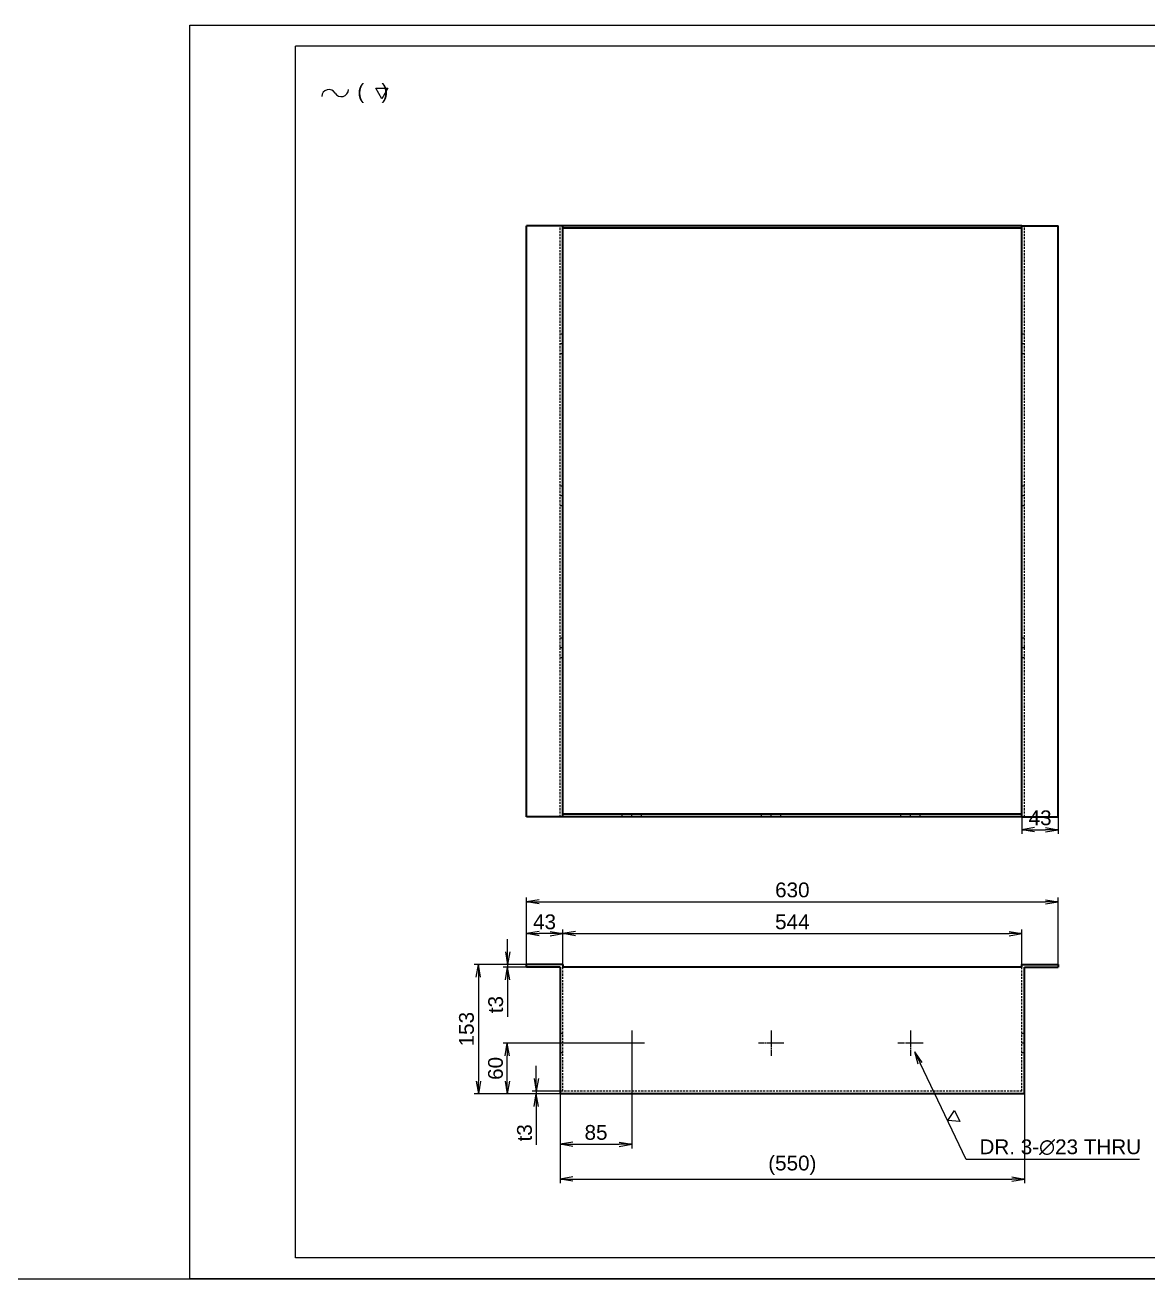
# Model space of a CAD drawing. Header units: millimetres. Extents: x -1727 to 307751, y -105919 to 6637.
# Drawn here: x 6554 to 7884, y -21091 to -19606 of the extents above; entities that cross this region are included whole.
import ezdxf

# ---------------------------------------------------------------- set-up
doc = ezdxf.new("R2010")
doc.units = ezdxf.units.MM
doc.linetypes.add('CENTER-HOKUTO', pattern=[23, 20, -1, 1, -1])
doc.linetypes.add('HIDDEN-HOKUTO', pattern=[3.8, 2.5, -1.3])
doc.layers.add('A3', color=7, linetype='Continuous', plot=False)
for name, color, linetype in [('AM_7', 2, 'CENTER-HOKUTO'), ('AM_HID', 1, 'HIDDEN-HOKUTO'), ('AM_VIS', 7, 'Continuous'), ('TITLE_FRAME', 7, 'Continuous'), ('WORD_DIM', 253, 'Continuous')]:
    doc.layers.add(name, color=color, linetype=linetype)
doc.styles.get("Standard").update_dxf_attribs({"font": 'arial.ttf'})
doc.dimstyles.new('1-5', dxfattribs={"dimscale": 5, "dimtxt": 3.5, "dimasz": 3, "dimexe": 1, "dimexo": 0, "dimgap": 1, "dimtad": 3, "dimdsep": 46, "dimtxsty": 'Standard', "dimblk1": 'OPEN', "dimblk2": 'OPEN', "dimsah": 1, "dimcen": 0, "dimclrd": 256, "dimclre": 256, "dimclrt": 3, "dimadec": 0, "dimazin": 0, "dimtfac": 1, "dimtmove": 0, "dimatfit": 3, "dimldrblk": 'OPEN', "dimfxl": 0, "dimtolj": 1, "dimtzin": 0, "dimarcsym": 0})
doc.dimstyles.new('STANDARD1-5', dxfattribs={"dimscale": 5, "dimtxt": 3.5, "dimasz": 3, "dimexe": 1, "dimexo": 0, "dimgap": 1, "dimtad": 3, "dimdsep": 46, "dimtxsty": 'Standard', "dimblk1": 'OPEN', "dimblk2": 'OPEN', "dimsah": 1, "dimcen": 0, "dimclrd": 256, "dimclre": 256, "dimclrt": 3, "dimazin": 2, "dimtfac": 1, "dimtmove": 0, "dimatfit": 3, "dimldrblk": 'OPEN', "dimfxl": 0, "dimtolj": 1, "dimlwd": 25, "dimlwe": 25, "dimarcsym": 0})

# ---------------------------------------------------------------- blocks, each defined once
blk = doc.blocks.new('_OPEN')
at = {"color": 0}
for p, q in [((-1, 0.167), (0, 0)), ((-1, -0.167), (0, 0)), ((0, 0), (-1, 0))]:
    blk.add_line(p, q, dxfattribs=at)
blk = doc.blocks.new('*D654')
at = {"layer": 'DEFPOINTS', "color": 0, "linetype": 'Continuous', "transparency": 16777216}
for p in [(7148.1, -20718.3), (7091.2, -20871.3), (7202.6, -20871.3)]:
    blk.add_point(p, dxfattribs=at)
at = {"layer": 'WORD_DIM', "linetype": 'Continuous', "lineweight": 25, "transparency": 16777216}
for p, q in [((7148.1, -20718.3), (7086.2, -20718.3)), ((7091.2, -20733.3), (7091.2, -20856.3)), ((7202.6, -20871.3), (7086.2, -20871.3))]:
    blk.add_line(p, q, dxfattribs=at)
at = {"layer": 'WORD_DIM', "linetype": 'Continuous', "lineweight": 25, "transparency": 16777216, "xscale": 15, "yscale": 15, "zscale": 15}
for p, rotation in [((7091.2, -20718.3), 90), ((7091.2, -20871.3), 270)]:
    blk.add_blockref('_OPEN', p, dxfattribs=dict(at, rotation=rotation))
at = {"layer": 'WORD_DIM', "color": 3, "linetype": 'Continuous', "transparency": 16777216, "insert": (7077.2, -20794.8), "char_height": 17.5, "attachment_point": 5, "rotation": 90}
blk.add_mtext('\\A1;153', dxfattribs=at)
blk = doc.blocks.new('*D655')
at = {"layer": 'DEFPOINTS', "color": 0, "linetype": 'Continuous', "transparency": 16777216}
for p in [(7125.8, -20721.3), (7148.1, -20718.3), (7148.1, -20721.3)]:
    blk.add_point(p, dxfattribs=at)
at = {"layer": 'WORD_DIM', "linetype": 'Continuous', "lineweight": 25, "transparency": 16777216}
for p, q in [((7125.8, -20703.3), (7125.8, -20688.3)), ((7148.1, -20718.3), (7120.8, -20718.3)), ((7148.1, -20721.3), (7120.8, -20721.3)), ((7125.8, -20718.3), (7125.8, -20721.3)), ((7125.8, -20736.3), (7125.8, -20780.2))]:
    blk.add_line(p, q, dxfattribs=at)
at = {"layer": 'WORD_DIM', "linetype": 'Continuous', "lineweight": 25, "transparency": 16777216, "xscale": 15, "yscale": 15, "zscale": 15}
for p, rotation in [((7125.8, -20718.3), 270), ((7125.8, -20721.3), 90)]:
    blk.add_blockref('_OPEN', p, dxfattribs=dict(at, rotation=rotation))
at = {"layer": 'WORD_DIM', "color": 3, "linetype": 'Continuous', "transparency": 16777216, "insert": (7111.8, -20765.7), "char_height": 17.5, "attachment_point": 5, "rotation": 90}
blk.add_mtext('\\A1;t3', dxfattribs=at)
blk = doc.blocks.new('*D656')
at = {"layer": 'DEFPOINTS', "color": 0, "linetype": 'Continuous', "transparency": 16777216}
for p in [(7125.5, -20811.3), (7273.1, -20811.3), (7202.6, -20871.3)]:
    blk.add_point(p, dxfattribs=at)
at = {"layer": 'WORD_DIM', "linetype": 'Continuous', "lineweight": 25, "transparency": 16777216}
for p, q in [((7273.1, -20811.3), (7120.5, -20811.3)), ((7125.5, -20856.3), (7125.5, -20826.3)), ((7202.6, -20871.3), (7120.5, -20871.3))]:
    blk.add_line(p, q, dxfattribs=at)
at = {"layer": 'WORD_DIM', "linetype": 'Continuous', "lineweight": 25, "transparency": 16777216, "xscale": 15, "yscale": 15, "zscale": 15}
for p, rotation in [((7125.5, -20811.3), 90), ((7125.5, -20871.3), 270)]:
    blk.add_blockref('_OPEN', p, dxfattribs=dict(at, rotation=rotation))
at = {"layer": 'WORD_DIM', "color": 3, "linetype": 'Continuous', "transparency": 16777216, "insert": (7111.6, -20841.3), "char_height": 17.5, "attachment_point": 5, "rotation": 90}
blk.add_mtext('\\A1;60', dxfattribs=at)
blk = doc.blocks.new('*D657')
at = {"layer": 'DEFPOINTS', "color": 0, "linetype": 'Continuous', "transparency": 16777216}
for p in [(7159.8, -20868.3), (7191.1, -20868.3), (7196.1, -20871.3)]:
    blk.add_point(p, dxfattribs=at)
at = {"layer": 'WORD_DIM', "linetype": 'Continuous', "lineweight": 25, "transparency": 16777216}
for p, q in [((7159.8, -20853.3), (7159.8, -20838.3)), ((7191.1, -20868.3), (7154.8, -20868.3)), ((7196.1, -20871.3), (7154.8, -20871.3)), ((7159.8, -20868.3), (7159.8, -20871.3)), ((7159.8, -20886.3), (7159.8, -20932))]:
    blk.add_line(p, q, dxfattribs=at)
at = {"layer": 'WORD_DIM', "linetype": 'Continuous', "lineweight": 25, "transparency": 16777216, "xscale": 15, "yscale": 15, "zscale": 15}
for p, rotation in [((7159.8, -20868.3), 270), ((7159.8, -20871.3), 90)]:
    blk.add_blockref('_OPEN', p, dxfattribs=dict(at, rotation=rotation))
at = {"layer": 'WORD_DIM', "color": 3, "linetype": 'Continuous', "transparency": 16777216, "insert": (7145.9, -20917.6), "char_height": 17.5, "attachment_point": 5, "rotation": 90}
blk.add_mtext('\\A1;t3', dxfattribs=at)
blk = doc.blocks.new('*D658')
at = {"layer": 'DEFPOINTS', "color": 0, "linetype": 'Continuous', "transparency": 16777216}
for p in [(7273.1, -20811.3), (7188.1, -20868.3), (7273.1, -20931.2)]:
    blk.add_point(p, dxfattribs=at)
at = {"layer": 'WORD_DIM', "linetype": 'Continuous', "lineweight": 25, "transparency": 16777216}
for p, q in [((7273.1, -20811.3), (7273.1, -20936.2)), ((7188.1, -20868.3), (7188.1, -20936.2)), ((7203.1, -20931.2), (7258.1, -20931.2))]:
    blk.add_line(p, q, dxfattribs=at)
at = {"layer": 'WORD_DIM', "linetype": 'Continuous', "lineweight": 25, "transparency": 16777216, "xscale": 15, "yscale": 15, "zscale": 15, "rotation": 180}
blk.add_blockref('_OPEN', (7188.1, -20931.2), dxfattribs=at)
at = {"layer": 'WORD_DIM', "linetype": 'Continuous', "lineweight": 25, "transparency": 16777216, "xscale": 15, "yscale": 15, "zscale": 15}
blk.add_blockref('_OPEN', (7273.1, -20931.2), dxfattribs=at)
at = {"layer": 'WORD_DIM', "color": 3, "linetype": 'Continuous', "transparency": 16777216, "insert": (7230.6, -20917.2), "char_height": 17.5, "attachment_point": 5}
blk.add_mtext('\\A1;85', dxfattribs=at)
blk = doc.blocks.new('*D659')
at = {"layer": 'DEFPOINTS', "color": 0, "linetype": 'Continuous', "ltscale": 5, "transparency": 16777216}
for p in [(7598.1, -20800.9), (7608.1, -20821.7)]:
    blk.add_point(p, dxfattribs=at)
at = {"layer": 'WORD_DIM', "linetype": 'Continuous', "lineweight": 25, "ltscale": 5, "transparency": 16777216}
for p, q in [((7669.1, -20949.1), (7614.6, -20835.2)), ((7874.3, -20949.1), (7669.1, -20949.1))]:
    blk.add_line(p, q, dxfattribs=at)
at = {"layer": 'WORD_DIM', "linetype": 'Continuous', "lineweight": 25, "ltscale": 5, "transparency": 16777216, "xscale": 15, "yscale": 15, "zscale": 15, "rotation": 115.6072368595822}
blk.add_blockref('_OPEN', (7608.1, -20821.7), dxfattribs=at)
at = {"layer": 'WORD_DIM', "color": 3, "linetype": 'Continuous', "ltscale": 5, "transparency": 16777216, "insert": (7780.5, -20934.7), "char_height": 17.5, "attachment_point": 5}
blk.add_mtext('\\A1;DR. 3-∅23 THRU', dxfattribs=at)
blk = doc.blocks.new('shiage1')
at = {"layer": 'WORD_DIM', "color": 3, "linetype": 'Continuous'}
for p, q in [((0, 0), (-1.44, 2.5)), ((-1.44, 2.5), (1.44, 2.5)), ((1.44, 2.5), (0, 0))]:
    blk.add_line(p, q, dxfattribs=at)
blk = doc.blocks.new('*D665')
at = {"layer": 'DEFPOINTS', "color": 0, "linetype": 'Continuous', "ltscale": 5, "transparency": 16777216}
for p in [(7148.1, -20681.7), (7148.1, -20718.3), (7191.1, -20718.3)]:
    blk.add_point(p, dxfattribs=at)
at = {"layer": 'WORD_DIM', "linetype": 'Continuous', "lineweight": 25, "ltscale": 5, "transparency": 16777216}
for p, q in [((7148.1, -20718.3), (7148.1, -20676.7)), ((7176.1, -20681.7), (7163.1, -20681.7)), ((7191.1, -20718.3), (7191.1, -20676.7))]:
    blk.add_line(p, q, dxfattribs=at)
at = {"layer": 'WORD_DIM', "linetype": 'Continuous', "lineweight": 25, "ltscale": 5, "transparency": 16777216, "xscale": 15, "yscale": 15, "zscale": 15, "rotation": 180}
blk.add_blockref('_OPEN', (7148.1, -20681.7), dxfattribs=at)
at = {"layer": 'WORD_DIM', "linetype": 'Continuous', "lineweight": 25, "ltscale": 5, "transparency": 16777216, "xscale": 15, "yscale": 15, "zscale": 15}
blk.add_blockref('_OPEN', (7191.1, -20681.7), dxfattribs=at)
at = {"layer": 'WORD_DIM', "color": 3, "linetype": 'Continuous', "ltscale": 5, "transparency": 16777216, "insert": (7169.6, -20667.8), "char_height": 17.5, "attachment_point": 5}
blk.add_mtext('\\A1;43', dxfattribs=at)
blk = doc.blocks.new('*D666')
at = {"layer": 'DEFPOINTS', "color": 0, "linetype": 'Continuous', "ltscale": 5, "transparency": 16777216}
for p in [(7735.1, -20681.7), (7191.1, -20718.3), (7735.1, -20718.3)]:
    blk.add_point(p, dxfattribs=at)
at = {"layer": 'WORD_DIM', "linetype": 'Continuous', "lineweight": 25, "ltscale": 5, "transparency": 16777216}
for p, q in [((7191.1, -20718.3), (7191.1, -20676.7)), ((7206.1, -20681.7), (7720.1, -20681.7)), ((7735.1, -20718.3), (7735.1, -20676.7))]:
    blk.add_line(p, q, dxfattribs=at)
at = {"layer": 'WORD_DIM', "linetype": 'Continuous', "lineweight": 25, "ltscale": 5, "transparency": 16777216, "xscale": 15, "yscale": 15, "zscale": 15, "rotation": 180}
blk.add_blockref('_OPEN', (7191.1, -20681.7), dxfattribs=at)
at = {"layer": 'WORD_DIM', "linetype": 'Continuous', "lineweight": 25, "ltscale": 5, "transparency": 16777216, "xscale": 15, "yscale": 15, "zscale": 15}
blk.add_blockref('_OPEN', (7735.1, -20681.7), dxfattribs=at)
at = {"layer": 'WORD_DIM', "color": 3, "linetype": 'Continuous', "ltscale": 5, "transparency": 16777216, "insert": (7463.1, -20667.8), "char_height": 17.5, "attachment_point": 5}
blk.add_mtext('\\A1;544', dxfattribs=at)
blk = doc.blocks.new('*D667')
at = {"layer": 'DEFPOINTS', "color": 0, "linetype": 'Continuous', "ltscale": 5, "transparency": 16777216}
for p in [(7778.1, -20644), (7148.1, -20718.3), (7778.1, -20719.8)]:
    blk.add_point(p, dxfattribs=at)
at = {"layer": 'WORD_DIM', "linetype": 'Continuous', "lineweight": 25, "ltscale": 5, "transparency": 16777216}
for p, q in [((7148.1, -20718.3), (7148.1, -20639)), ((7778.1, -20719.8), (7778.1, -20639)), ((7163.1, -20644), (7763.1, -20644))]:
    blk.add_line(p, q, dxfattribs=at)
at = {"layer": 'WORD_DIM', "linetype": 'Continuous', "lineweight": 25, "ltscale": 5, "transparency": 16777216, "xscale": 15, "yscale": 15, "zscale": 15, "rotation": 180}
blk.add_blockref('_OPEN', (7148.1, -20644), dxfattribs=at)
at = {"layer": 'WORD_DIM', "linetype": 'Continuous', "lineweight": 25, "ltscale": 5, "transparency": 16777216, "xscale": 15, "yscale": 15, "zscale": 15}
blk.add_blockref('_OPEN', (7778.1, -20644), dxfattribs=at)
at = {"layer": 'WORD_DIM', "color": 3, "linetype": 'Continuous', "ltscale": 5, "transparency": 16777216, "insert": (7463.1, -20630), "char_height": 17.5, "attachment_point": 5}
blk.add_mtext('\\A1;630', dxfattribs=at)
blk = doc.blocks.new('*D668')
at = {"layer": 'DEFPOINTS', "color": 0, "linetype": 'Continuous', "ltscale": 5, "transparency": 16777216}
for p in [(7188.1, -20871.3), (7738.1, -20871.3), (7738.1, -20972.4)]:
    blk.add_point(p, dxfattribs=at)
at = {"layer": 'WORD_DIM', "linetype": 'Continuous', "lineweight": 25, "ltscale": 5, "transparency": 16777216}
for p, q in [((7188.1, -20871.3), (7188.1, -20977.4)), ((7738.1, -20871.3), (7738.1, -20977.4)), ((7203.1, -20972.4), (7723.1, -20972.4))]:
    blk.add_line(p, q, dxfattribs=at)
at = {"layer": 'WORD_DIM', "linetype": 'Continuous', "lineweight": 25, "ltscale": 5, "transparency": 16777216, "xscale": 15, "yscale": 15, "zscale": 15, "rotation": 180}
blk.add_blockref('_OPEN', (7188.1, -20972.4), dxfattribs=at)
at = {"layer": 'WORD_DIM', "linetype": 'Continuous', "lineweight": 25, "ltscale": 5, "transparency": 16777216, "xscale": 15, "yscale": 15, "zscale": 15}
blk.add_blockref('_OPEN', (7738.1, -20972.4), dxfattribs=at)
at = {"layer": 'WORD_DIM', "color": 3, "linetype": 'Continuous', "ltscale": 5, "transparency": 16777216, "insert": (7463.1, -20956), "char_height": 17.5, "attachment_point": 5}
blk.add_mtext('\\A1;(550)', dxfattribs=at)
blk = doc.blocks.new('shiage0')
at = {"layer": 'WORD_DIM', "color": 3, "linetype": 'Continuous'}
for centre, start, end in [((1.69, 0), 30, 180), ((4.61, 1.69), 210, 0)]:
    blk.add_arc(centre, 1.69, start, end, dxfattribs=at)
blk = doc.blocks.new('12')
at = {"layer": 'TITLE_FRAME', "color": 3, "linetype": 'Continuous'}
blk.add_lwpolyline([(20.46, 3.03), (19.01, 5.53), (21.9, 5.53)], close=True, dxfattribs=at)
blk.add_blockref('shiage0', (6.23, 3.56), dxfattribs=at)
blk.add_text('(   )', height=3.5, dxfattribs=at).set_placement((14.64, 3.08))
blk = doc.blocks.new('*D670')
at = {"layer": 'DEFPOINTS', "color": 0, "linetype": 'Continuous', "transparency": 16777216}
for p in [(7735.1, -20543.3), (7778.1, -20543.3), (7778.1, -20558.6)]:
    blk.add_point(p, dxfattribs=at)
at = {"layer": 'WORD_DIM', "linetype": 'Continuous', "lineweight": -2, "transparency": 16777216}
for p, q in [((7735.1, -20543.3), (7735.1, -20563.6)), ((7778.1, -20543.3), (7778.1, -20563.6)), ((7750.1, -20558.6), (7763.1, -20558.6))]:
    blk.add_line(p, q, dxfattribs=at)
at = {"layer": 'WORD_DIM', "linetype": 'Continuous', "lineweight": -2, "transparency": 16777216, "xscale": 15, "yscale": 15, "zscale": 15, "rotation": 180}
blk.add_blockref('_OPEN', (7735.1, -20558.6), dxfattribs=at)
at = {"layer": 'WORD_DIM', "linetype": 'Continuous', "lineweight": -2, "transparency": 16777216, "xscale": 15, "yscale": 15, "zscale": 15}
blk.add_blockref('_OPEN', (7778.1, -20558.6), dxfattribs=at)
at = {"layer": 'WORD_DIM', "color": 3, "linetype": 'Continuous', "transparency": 16777216, "insert": (7756.6, -20544.6), "char_height": 17.5, "attachment_point": 5}
blk.add_mtext('\\A1;43', dxfattribs=at)

msp = doc.modelspace()

# ---------------------------------------------------------------- linework, layer by layer
at = {"color": 7, "lineweight": 35}
for p, q in [((7148.09802, -20543.3315), (7148.09802, -19843.3315)), ((7191.09802, -19843.3315), (7148.09802, -19843.3315)), ((7191.09802, -20543.3315), (7191.09802, -19843.3315)), ((7735.09802, -19843.3315), (7191.09802, -19843.3315)), ((7735.09802, -19846.3315), (7191.09802, -19846.3315)), ((7735.09802, -20543.3315), (7735.09802, -19843.3315)), ((7735.09802, -19843.3315), (7778.09802, -19843.3315)), ((7778.09802, -20543.3315), (7778.09802, -19843.3315)), ((7191.09802, -20543.3315), (7148.09802, -20543.3315)), ((7735.09802, -20540.3315), (7191.09802, -20540.3315)), ((7735.09802, -20543.3315), (7191.09802, -20543.3315)), ((7735.09802, -20543.3315), (7778.09802, -20543.3315)), ((7191.09802, -20718.31546), (7148.09802, -20718.31546)), ((7188.09802, -20721.31546), (7148.09802, -20721.31546)), ((7188.09802, -20721.31546), (7188.09802, -20871.31546)), ((7735.09802, -20721.31546), (7191.09802, -20721.31546)), ((7735.09802, -20718.31546), (7778.09802, -20718.31546)), ((7738.09802, -20721.31546), (7778.09802, -20721.31546)), ((7738.09802, -20871.31546), (7738.09802, -20721.31546)), ((7738.09802, -20871.31546), (7188.09802, -20871.31546))]:
    msp.add_line(p, q, dxfattribs=at)
at = {"color": 7, "lineweight": 35, "ltscale": 0.075}
for p, q in [((7148.09802, -20721.31546), (7148.09802, -20718.31546)), ((7191.09802, -20718.31546), (7191.09802, -20721.31546)), ((7735.09802, -20721.31546), (7735.09802, -20718.31546)), ((7778.09802, -20718.31546), (7778.09802, -20721.31546))]:
    msp.add_line(p, q, dxfattribs=at)
msp.add_line((-591.11251, -21090.61879), (40486.51144, -21090.61879))
at = {"layer": 'A3', "linetype": 'Continuous'}
msp.add_lwpolyline([(6749.55237, -19605.61884), (8849.55237, -19605.61884), (8849.55237, -21090.61884), (6749.55237, -21090.61884)], close=True, dxfattribs=at)
at = {"layer": 'AM_7', "lineweight": 13, "ltscale": 0.090015}
for p, q in [((7191.39782, -19983.3315), (7187.79723, -19983.3315)), ((7738.39782, -19983.3315), (7734.79723, -19983.3315)), ((7191.39782, -20163.3315), (7187.79723, -20163.3315)), ((7738.39782, -20163.3315), (7734.79723, -20163.3315)), ((7191.39782, -20343.3315), (7187.79723, -20343.3315)), ((7738.39782, -20343.3315), (7734.79723, -20343.3315)), ((7191.39782, -20811.31546), (7187.79723, -20811.31546)), ((7738.39782, -20811.31546), (7734.79723, -20811.31546))]:
    msp.add_line(p, q, dxfattribs=at)
at = {"layer": 'AM_7', "lineweight": 13, "ltscale": 0.089999}
for p, q in [((7273.09802, -20543.63149), (7273.09802, -20540.03151)), ((7438.09802, -20543.63149), (7438.09802, -20540.03151)), ((7603.09802, -20543.63149), (7603.09802, -20540.03151))]:
    msp.add_line(p, q, dxfattribs=at)
at = {"layer": 'AM_7', "lineweight": 13}
for p, q in [((7273.09802, -20796.36545), (7273.09802, -20826.26547)), ((7438.09802, -20796.36545), (7438.09802, -20826.26547)), ((7603.09802, -20796.36545), (7603.09802, -20826.26547)), ((7288.04821, -20811.31546), (7258.14782, -20811.31546)), ((7453.04821, -20811.31546), (7423.14782, -20811.31546)), ((7618.04821, -20811.31546), (7588.14782, -20811.31546))]:
    msp.add_line(p, q, dxfattribs=at)
at = {"layer": 'AM_HID', "lineweight": 13}
for p, q in [((7188.09802, -20543.3315), (7188.09802, -19843.3315)), ((7738.09802, -20543.3315), (7738.09802, -19843.3315)), ((7191.09802, -20868.31546), (7191.09802, -20721.31546)), ((7735.09802, -20868.31546), (7735.09802, -20721.31546)), ((7735.09802, -20868.31546), (7191.09802, -20868.31546))]:
    msp.add_line(p, q, dxfattribs=at)
at = {"layer": 'AM_HID', "lineweight": 13, "ltscale": 0.075}
for p, q in [((7191.09802, -19971.8315), (7188.09802, -19971.8315)), ((7738.09802, -19971.8315), (7735.09802, -19971.8315)), ((7191.09802, -19994.8315), (7188.09802, -19994.8315)), ((7738.09802, -19994.8315), (7735.09802, -19994.8315)), ((7191.09802, -20151.8315), (7188.09802, -20151.8315)), ((7738.09802, -20151.8315), (7735.09802, -20151.8315)), ((7191.09802, -20174.8315), (7188.09802, -20174.8315)), ((7738.09802, -20174.8315), (7735.09802, -20174.8315)), ((7191.09802, -20331.8315), (7188.09802, -20331.8315)), ((7738.09802, -20331.8315), (7735.09802, -20331.8315)), ((7191.09802, -20354.8315), (7188.09802, -20354.8315)), ((7738.09802, -20354.8315), (7735.09802, -20354.8315)), ((7261.59802, -20543.3315), (7261.59802, -20540.3315)), ((7284.59802, -20543.3315), (7284.59802, -20540.3315)), ((7426.59802, -20543.3315), (7426.59802, -20540.3315)), ((7449.59802, -20543.3315), (7449.59802, -20540.3315)), ((7591.59802, -20543.3315), (7591.59802, -20540.3315)), ((7614.59802, -20543.3315), (7614.59802, -20540.3315)), ((7191.09802, -20799.81546), (7188.09802, -20799.81546)), ((7191.09802, -20799.81546), (7188.09802, -20799.81546)), ((7191.09802, -20799.81546), (7188.09802, -20799.81546)), ((7738.09802, -20799.81546), (7735.09802, -20799.81546)), ((7738.09802, -20799.81546), (7735.09802, -20799.81546)), ((7738.09802, -20799.81546), (7735.09802, -20799.81546)), ((7191.09802, -20822.81546), (7188.09802, -20822.81546)), ((7191.09802, -20822.81546), (7188.09802, -20822.81546)), ((7191.09802, -20822.81546), (7188.09802, -20822.81546)), ((7738.09802, -20822.81546), (7735.09802, -20822.81546)), ((7738.09802, -20822.81546), (7735.09802, -20822.81546)), ((7738.09802, -20822.81546), (7735.09802, -20822.81546))]:
    msp.add_line(p, q, dxfattribs=at)
at = {"layer": 'AM_VIS', "linetype": 'Continuous'}
for p, q in [((8824.55237, -19630.61884), (6874.55237, -19630.61884)), ((6874.55237, -21065.61884), (6874.55237, -19630.61884)), ((8824.55237, -21065.61884), (6874.55237, -21065.61884))]:
    msp.add_line(p, q, dxfattribs=at)

# ---------------------------------------------------------------- block references
at = {"layer": 'WORD_DIM', "color": 4, "linetype": 'Continuous', "ltscale": 5, "xscale": 5, "yscale": 5, "zscale": 5}
msp.add_blockref('12', (6874.64554, -19708.13235), dxfattribs=at)
at = {"layer": 'WORD_DIM', "color": 3, "linetype": 'Continuous', "ltscale": 5, "xscale": 4.999999999993195, "yscale": 5, "zscale": 5, "rotation": 295.6072368595308}
msp.add_blockref('shiage1', (7647.12595, -20903.17907), dxfattribs=at)

# ---------------------------------------------------------------- dimensions: what is measured, and where the dimension line sits
at = {"layer": 'WORD_DIM', "linetype": 'Continuous'}
dim = msp.add_linear_dim(base=(7778.09802, -20558.55956), p1=(7735.09802, -20543.3315), p2=(7778.09802, -20543.3315), dimstyle='1-5', override={"dimtmove": 1}, dxfattribs=at)
dim.commit()
dim.dimension.update_dxf_attribs({"geometry": '*D670', "text_midpoint": (7756.59802, -20544.61857)})
at = {"layer": 'WORD_DIM', "linetype": 'Continuous', "ltscale": 5}
for base, p1, p2, picture, middle in [((7778.09802, -20643.96836), (7148.09802, -20718.31546), (7778.09802, -20719.81546), '*D667', (7463.09802, -20630.02737)), ((7148.09802, -20681.74066), (7191.09802, -20718.31546), (7148.09802, -20718.31546), '*D665', (7169.59802, -20667.79966)), ((7735.09802, -20681.74066), (7191.09802, -20718.31546), (7735.09802, -20718.31546), '*D666', (7463.09802, -20667.84144))]:
    dim = msp.add_linear_dim(base=base, p1=p1, p2=p2, dimstyle='STANDARD1-5', dxfattribs=at)
    dim.commit()
    dim.dimension.update_dxf_attribs({"geometry": picture, "text_midpoint": middle})
at = {"layer": 'WORD_DIM', "linetype": 'Continuous'}
dim = msp.add_linear_dim(base=(7125.75028, -20721.31546), p1=(7148.09802, -20718.31546), p2=(7148.09802, -20721.31546), angle=90, text='t<>', dimstyle='STANDARD1-5', dxfattribs=at)
dim.commit()
dim.dimension.update_dxf_attribs({"geometry": '*D655', "text_midpoint": (7111.80928, -20765.73991)})
for base, p1, p2, picture, middle in [((7091.16135, -20871.31546), (7148.09802, -20718.31546), (7202.59547, -20871.31546), '*D654', (7077.22036, -20794.81546)), ((7125.54307, -20811.31546), (7202.59547, -20871.31546), (7273.09802, -20811.31546), '*D656', (7111.60805, -20841.31546))]:
    dim = msp.add_linear_dim(base=base, p1=p1, p2=p2, angle=90, dimstyle='STANDARD1-5', dxfattribs=at)
    dim.commit()
    dim.dimension.update_dxf_attribs({"geometry": picture, "text_midpoint": middle})
at = {"layer": 'WORD_DIM', "linetype": 'Continuous', "ltscale": 5}
dim = msp.add_diameter_dim_2p(p1=(7598.12772, -20800.94501), p2=(7608.06831, -20821.68591), text='DR. 3-<> THRU', dimstyle='STANDARD1-5', override={"dimtoh": 1, "dimtofl": 0}, dxfattribs=at)
dim.commit()
dim.dimension.update_dxf_attribs({"geometry": '*D659', "text_midpoint": (7780.4615, -20949.08636), "dimtype": 163})
at = {"layer": 'WORD_DIM', "linetype": 'Continuous'}
dim = msp.add_linear_dim(base=(7273.09802, -20931.1521), p1=(7188.09802, -20868.31546), p2=(7273.09802, -20811.31546), dimstyle='STANDARD1-5', dxfattribs=at)
dim.commit()
dim.dimension.update_dxf_attribs({"geometry": '*D658', "text_midpoint": (7230.59802, -20917.21707)})
dim = msp.add_linear_dim(base=(7159.83829, -20868.31546), p1=(7196.06964, -20871.31546), p2=(7191.09802, -20868.31546), angle=90, text='t<>', dimstyle='STANDARD1-5', dxfattribs=at)
dim.commit()
dim.dimension.update_dxf_attribs({"geometry": '*D657', "text_midpoint": (7159.83829, -20917.56546), "dimtype": 160})
at = {"layer": 'WORD_DIM', "linetype": 'Continuous', "ltscale": 5}
dim = msp.add_linear_dim(base=(7738.09802, -20972.44731), p1=(7188.09802, -20871.31546), p2=(7738.09802, -20871.31546), text='(<>)', dimstyle='STANDARD1-5', dxfattribs=at)
dim.commit()
dim.dimension.update_dxf_attribs({"geometry": '*D668', "text_midpoint": (7463.09802, -20955.97562)})

doc.saveas('drawing.dxf')
